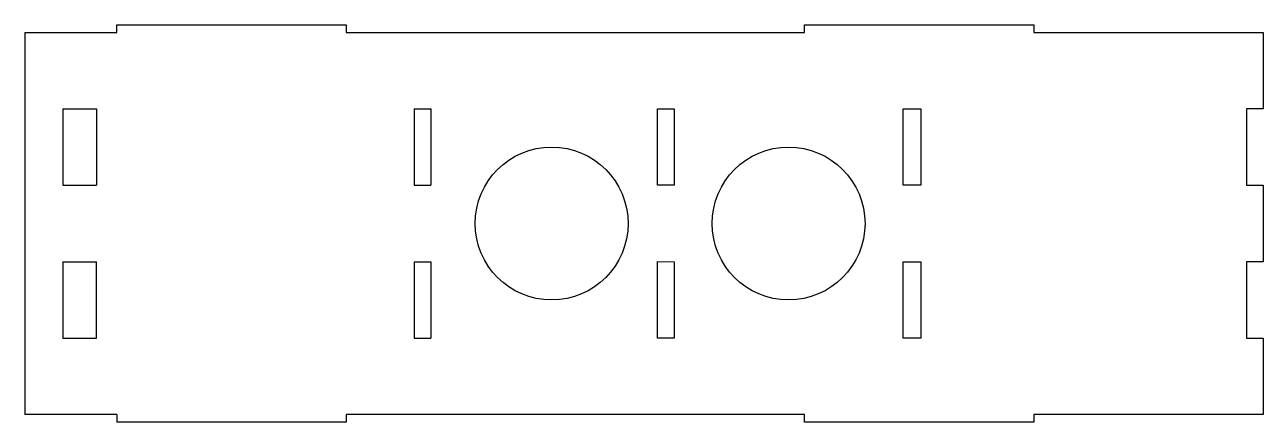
# Model space of a CAD drawing. Header units: inches. Extents: x 64 to 226, y 446 to 498.
import ezdxf

# ---------------------------------------------------------------- set-up
doc = ezdxf.new("R2010")
doc.units = ezdxf.units.IN
doc.header["$MEASUREMENT"] = 0

msp = doc.modelspace()

# ---------------------------------------------------------------- linework, layer by layer
for p, q in [((64.04, 497.47), (71.07, 497.47)), ((64.04, 497.47), (64.04, 447.47)), ((69.04, 487.47), (73.44, 487.47)), ((69.04, 487.47), (69.04, 477.47)), ((73.44, 487.47), (73.44, 477.47)), ((114.97, 487.47), (117.17, 487.47)), ((114.97, 487.47), (114.97, 477.47)), ((117.17, 487.47), (117.17, 477.47)), ((69.04, 477.47), (73.44, 477.47)), ((114.97, 477.47), (117.17, 477.47)), ((69.04, 467.47), (73.44, 467.47)), ((69.04, 467.47), (69.04, 457.47)), ((73.44, 457.47), (73.44, 467.47)), ((114.97, 467.47), (117.17, 467.47)), ((114.97, 467.47), (114.97, 457.47)), ((117.17, 467.47), (117.17, 457.47)), ((69.04, 457.47), (73.44, 457.47)), ((114.97, 457.47), (117.17, 457.47)), ((76.07, 447.47), (64.04, 447.47)), ((76.07, 447.47), (76.07, 446.47))]:
    msp.add_line(p, q)
at = {"color": 0}
msp.add_lwpolyline([(71.07, 497.47), (71.07, 497.47), (76.07, 497.47), (76.07, 498.47), (106.07, 498.47), (106.07, 497.47), (166.07, 497.47), (166.07, 498.47), (196.07, 498.47), (196.07, 497.47), (226.07, 497.47), (226.07, 487.47), (223.87, 487.47), (223.87, 477.47), (226.07, 477.47), (226.07, 467.47), (223.87, 467.47), (223.87, 457.47), (226.07, 457.47), (226.07, 447.47), (196.07, 447.47), (196.07, 446.47), (166.07, 446.47), (166.07, 447.47), (119.07, 447.47), (119.07, 447.47), (113.07, 447.47), (113.07, 447.47), (106.07, 447.47), (106.07, 446.47), (76.07, 446.47)], dxfattribs=at)
for points in [[(146.82, 487.47), (149.02, 487.46), (149.02, 477.47), (146.82, 477.47)], [(178.97, 487.47), (181.27, 487.46), (181.27, 477.47), (178.97, 477.47)], [(146.82, 467.48), (149.02, 467.47), (149.02, 457.48), (146.82, 457.48)], [(178.97, 467.47), (181.27, 467.46), (181.27, 457.47), (178.97, 457.47)]]:
    msp.add_lwpolyline(points, close=True, dxfattribs=at)
for centre in [(132.97, 472.47), (163.97, 472.47)]:
    msp.add_circle(centre, 10, dxfattribs=at)

doc.saveas('drawing.dxf')
